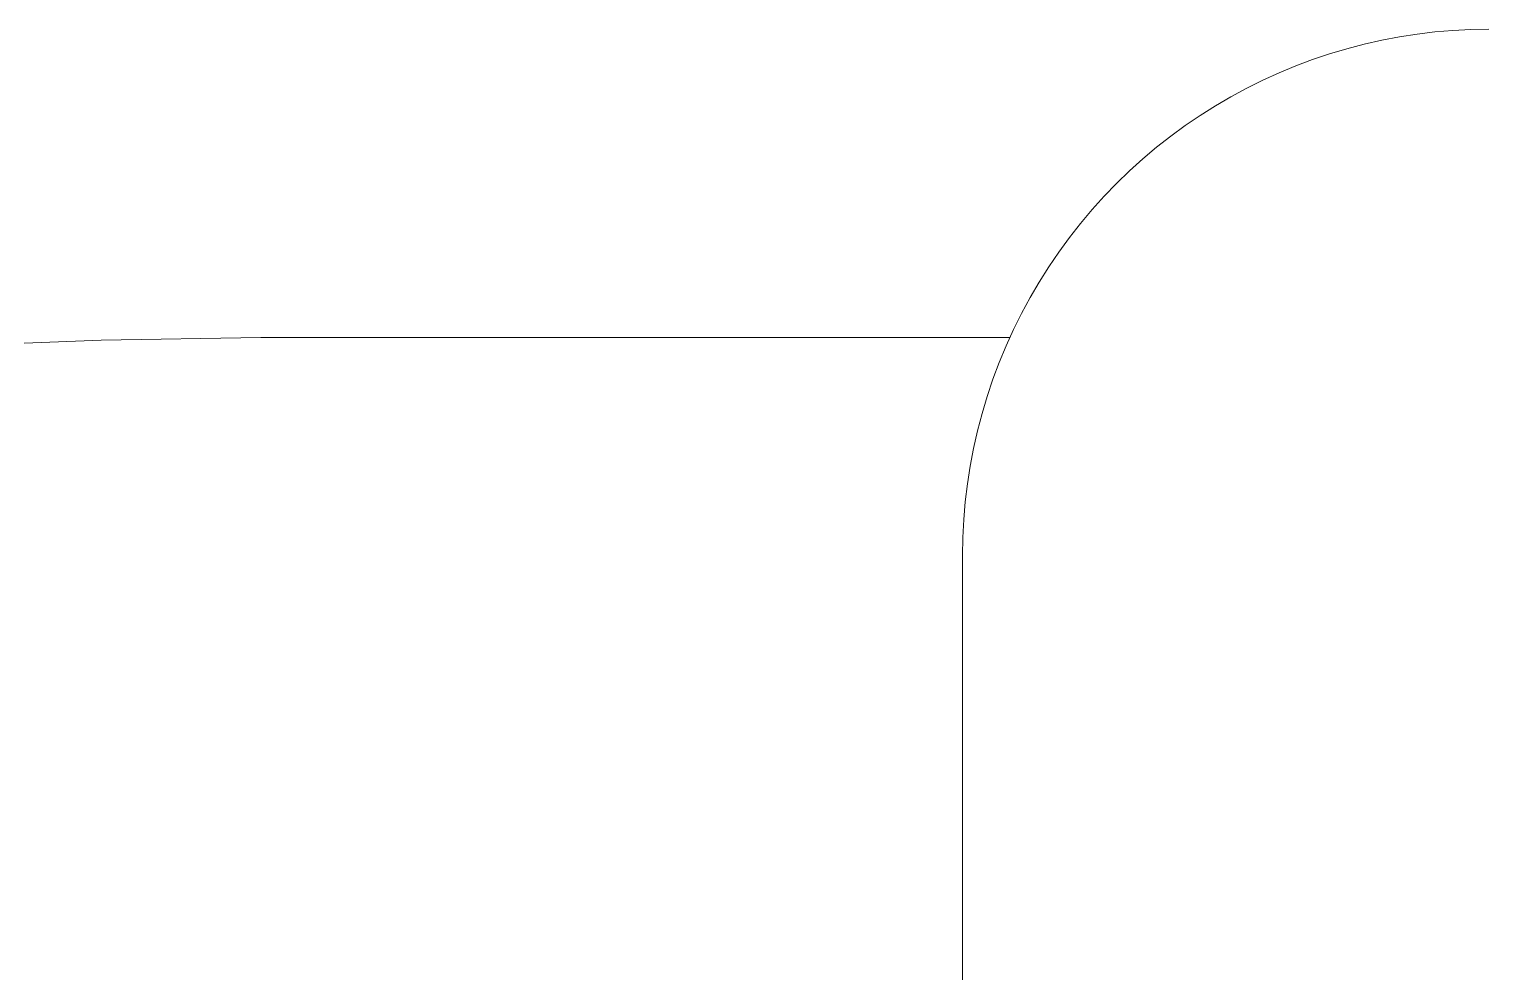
# Model space of a CAD drawing. Header units: inches. Extents: x -9 to 187, y -3 to 135.
# Drawn here: x 4.487 to 6.125, y 113.157 to 114.214 of the extents above; entities that cross this region are included whole.
import ezdxf

# ---------------------------------------------------------------- set-up
doc = ezdxf.new("R2010")
doc.units = ezdxf.units.IN
doc.layers.add('ZANO_R', color=7, linetype='Continuous', lineweight=0)

msp = doc.modelspace()

# ---------------------------------------------------------------- linework, layer by layer
at = {"layer": 'ZANO_R'}
for p, q in [((6.08481, 114.21279), (6.10495, 114.21382)), ((6.10495, 114.21382), (6.12511, 114.21416)), ((5.96579, 114.19226), (5.9853, 114.19737)), ((5.9853, 114.19737), (6.00497, 114.20181)), ((6.00497, 114.20181), (6.02478, 114.20558)), ((6.02478, 114.20558), (6.0447, 114.20866)), ((6.0447, 114.20866), (6.06472, 114.21107)), ((6.06472, 114.21107), (6.08481, 114.21279)), ((5.92736, 114.18007), (5.94647, 114.18649)), ((5.94647, 114.18649), (5.96579, 114.19226)), ((5.87149, 114.15693), (5.88985, 114.16527)), ((5.88985, 114.16527), (5.90848, 114.17299)), ((5.90848, 114.17299), (5.92736, 114.18007)), ((5.83569, 114.13838), (5.85343, 114.14796)), ((5.85343, 114.14796), (5.87149, 114.15693)), ((5.81829, 114.12819), (5.83569, 114.13838)), ((5.78457, 114.10608), (5.80124, 114.11743)), ((5.80124, 114.11743), (5.81829, 114.12819)), ((5.7683, 114.09417), (5.78457, 114.10608)), ((5.75244, 114.08172), (5.7683, 114.09417)), ((5.72205, 114.05522), (5.73702, 114.06873)), ((5.73702, 114.06873), (5.75244, 114.08172)), ((5.70755, 114.0412), (5.72205, 114.05522)), ((5.69354, 114.0267), (5.70755, 114.0412)), ((5.68003, 114.01174), (5.69354, 114.0267)), ((5.66704, 113.99631), (5.68003, 114.01174)), ((5.65458, 113.98046), (5.66704, 113.99631)), ((5.64268, 113.96419), (5.65458, 113.98046)), ((5.63133, 113.94752), (5.64268, 113.96419)), ((5.62056, 113.93047), (5.63133, 113.94752)), ((5.61038, 113.91306), (5.62056, 113.93047)), ((5.6008, 113.89532), (5.61038, 113.91306)), ((5.59183, 113.87726), (5.6008, 113.89532)), ((5.58348, 113.85891), (5.59183, 113.87726)), ((4.4818, 113.86182), (4.56825, 113.86544)), ((4.56825, 113.86544), (4.74724, 113.86836)), ((4.74724, 113.86836), (5.58768, 113.86836)), ((5.57577, 113.84028), (5.58348, 113.85891)), ((5.56869, 113.8214), (5.57577, 113.84028)), ((5.56226, 113.80229), (5.56869, 113.8214)), ((5.55649, 113.78297), (5.56226, 113.80229)), ((5.55138, 113.76346), (5.55649, 113.78297)), ((5.54695, 113.74379), (5.55138, 113.76346)), ((5.54318, 113.72398), (5.54695, 113.74379)), ((5.54009, 113.70405), (5.54318, 113.72398)), ((5.53769, 113.68403), (5.54009, 113.70405)), ((5.53597, 113.66394), (5.53769, 113.68403)), ((5.53494, 113.64381), (5.53597, 113.66394)), ((5.53459, 113.62365), (5.53494, 113.64381)), ((5.53459, 113.62365), (5.53459, 113.13542))]:
    msp.add_line(p, q, dxfattribs=at)

doc.saveas('drawing.dxf')
